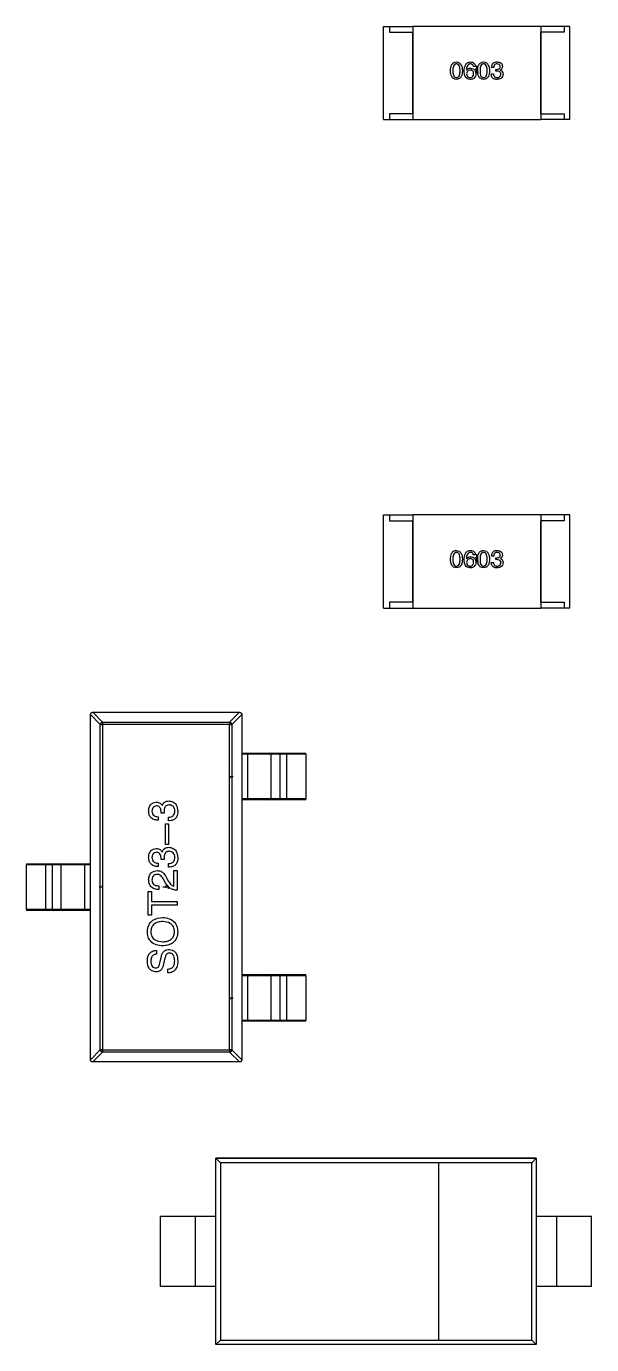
# Model space of a CAD drawing. Header units: millimetres. Extents: x 0 to 841, y 0 to 2287.
# Drawn here: x 321.23 to 330.93, y 289.42 to 312.04 of the extents above; entities that cross this region are included whole.
import ezdxf

# ---------------------------------------------------------------- set-up
doc = ezdxf.new("R2010")
doc.units = ezdxf.units.MM
doc.header["$PDSIZE"] = -1

msp = doc.modelspace()

# ---------------------------------------------------------------- linework, layer by layer
at = {"color": 7, "linetype": 'Continuous', "lineweight": 25}
for p, q in [((327.362, 310.442), (327.362, 312.042)), ((327.362, 312.042), (327.462, 312.042)), ((327.462, 312.042), (327.862, 312.042)), ((327.462, 312.042), (327.462, 311.942)), ((327.462, 311.942), (327.862, 311.942)), ((327.862, 312.042), (327.862, 310.442)), ((330.062, 312.042), (327.862, 312.042)), ((327.862, 310.542), (327.862, 311.942)), ((330.062, 312.042), (330.062, 310.442)), ((330.462, 312.042), (330.062, 312.042)), ((330.062, 310.542), (330.062, 311.942)), ((330.462, 311.942), (330.062, 311.942)), ((330.562, 312.042), (330.462, 312.042)), ((330.462, 312.042), (330.462, 311.942)), ((330.562, 310.442), (330.562, 312.042)), ((328.783, 311.289), (328.785, 311.288)), ((328.94, 311.353), (328.904, 311.353)), ((329.252, 311.335), (329.216, 311.335)), ((329.289, 311.273), (329.289, 311.304)), ((329.289, 311.304), (329.308, 311.304)), ((329.307, 311.273), (329.289, 311.273)), ((329.366, 311.293), (329.366, 311.291)), ((329.21, 311.227), (329.248, 311.227)), ((329.374, 311.246), (329.357, 311.175)), ((327.362, 310.442), (327.462, 310.442)), ((327.462, 310.542), (327.462, 310.442)), ((327.862, 310.542), (327.462, 310.542)), ((327.462, 310.442), (327.862, 310.442)), ((327.862, 310.442), (330.062, 310.442)), ((330.062, 310.542), (330.462, 310.542)), ((330.462, 310.442), (330.062, 310.442)), ((330.462, 310.542), (330.462, 310.442)), ((330.562, 310.442), (330.462, 310.442)), ((327.362, 302.06), (327.362, 303.66)), ((327.362, 303.66), (327.462, 303.66)), ((327.462, 303.66), (327.862, 303.66)), ((327.462, 303.66), (327.462, 303.56)), ((327.462, 303.56), (327.862, 303.56)), ((327.862, 303.66), (327.862, 302.06)), ((330.062, 303.66), (327.862, 303.66)), ((327.862, 302.16), (327.862, 303.56)), ((330.062, 303.66), (330.062, 302.06)), ((330.462, 303.66), (330.062, 303.66)), ((330.462, 303.56), (330.062, 303.56)), ((330.062, 302.16), (330.062, 303.56)), ((330.462, 303.66), (330.462, 303.56)), ((330.562, 303.66), (330.462, 303.66)), ((330.562, 302.06), (330.562, 303.66)), ((328.783, 302.907), (328.785, 302.906)), ((328.94, 302.971), (328.904, 302.971)), ((329.252, 302.953), (329.216, 302.953)), ((329.289, 302.891), (329.289, 302.922)), ((329.289, 302.922), (329.308, 302.922)), ((329.307, 302.891), (329.289, 302.891)), ((329.366, 302.911), (329.366, 302.909)), ((329.21, 302.845), (329.248, 302.845)), ((329.374, 302.864), (329.357, 302.793)), ((327.362, 302.06), (327.462, 302.06)), ((327.862, 302.16), (327.462, 302.16)), ((327.462, 302.16), (327.462, 302.06)), ((327.462, 302.06), (327.862, 302.06)), ((327.862, 302.06), (330.062, 302.06)), ((330.062, 302.16), (330.462, 302.16)), ((330.462, 302.06), (330.062, 302.06)), ((330.462, 302.16), (330.462, 302.06)), ((330.562, 302.06), (330.462, 302.06)), ((322.498, 300.062), (322.328, 300.232)), ((322.328, 294.312), (322.328, 300.232)), ((322.367, 300.272), (322.538, 300.101)), ((322.368, 300.272), (324.888, 300.272)), ((324.718, 300.101), (324.889, 300.272)), ((324.928, 300.232), (324.757, 300.062)), ((324.928, 300.232), (324.928, 294.312)), ((322.498, 300.062), (322.538, 300.062)), ((322.498, 294.481), (322.498, 300.062)), ((322.538, 300.101), (322.538, 300.062)), ((322.538, 300.101), (324.718, 300.101)), ((324.718, 300.062), (322.538, 300.062)), ((322.538, 300.062), (322.538, 294.481)), ((324.718, 300.101), (324.718, 300.062)), ((324.718, 294.481), (324.718, 300.062)), ((324.718, 300.062), (324.757, 300.062)), ((324.757, 300.062), (324.757, 294.481)), ((324.928, 299.572), (325.024, 299.572)), ((325.024, 299.552), (324.928, 299.552)), ((325.024, 299.552), (325.024, 299.572)), ((325.024, 299.572), (325.409, 299.572)), ((325.428, 299.552), (325.024, 299.552)), ((325.024, 299.552), (325.024, 298.792)), ((325.409, 299.572), (325.56, 299.572)), ((325.428, 299.552), (325.428, 298.792)), ((325.579, 299.552), (325.428, 299.552)), ((325.56, 299.572), (325.693, 299.572)), ((325.579, 299.552), (325.579, 298.792)), ((325.694, 299.552), (325.579, 299.552)), ((325.693, 299.572), (326.027, 299.572)), ((325.694, 299.552), (325.694, 298.792)), ((326.028, 299.552), (325.694, 299.552)), ((326.028, 299.552), (326.028, 298.792)), ((323.56, 298.67), (323.562, 298.67)), ((324.928, 298.792), (325.024, 298.792)), ((325.024, 298.772), (324.928, 298.772)), ((325.024, 298.772), (325.024, 298.792)), ((325.024, 298.792), (325.428, 298.792)), ((325.409, 298.772), (325.024, 298.772)), ((325.56, 298.772), (325.409, 298.772)), ((325.428, 298.792), (325.579, 298.792)), ((325.693, 298.772), (325.56, 298.772)), ((325.579, 298.792), (325.694, 298.792)), ((326.027, 298.772), (325.693, 298.772)), ((325.694, 298.792), (326.028, 298.792)), ((323.489, 298.481), (323.489, 298.421)), ((323.541, 298.541), (323.541, 298.574)), ((323.593, 298.541), (323.541, 298.541)), ((323.593, 298.571), (323.593, 298.541)), ((323.617, 298.357), (323.669, 298.357)), ((323.617, 298.005), (323.617, 298.357)), ((323.669, 298.41), (323.669, 298.473)), ((323.669, 298.357), (323.669, 298.005)), ((323.669, 298.005), (323.617, 298.005)), ((323.489, 297.685), (323.489, 297.624)), ((323.541, 297.745), (323.541, 297.777)), ((323.593, 297.745), (323.541, 297.745)), ((323.56, 297.873), (323.562, 297.873)), ((323.593, 297.775), (323.593, 297.745)), ((321.562, 297.652), (321.228, 297.652)), ((321.228, 296.892), (321.228, 297.652)), ((321.229, 297.672), (321.563, 297.672)), ((321.677, 297.652), (321.562, 297.652)), ((321.562, 296.892), (321.562, 297.652)), ((321.563, 297.672), (321.696, 297.672)), ((321.828, 297.652), (321.677, 297.652)), ((321.677, 296.892), (321.677, 297.652)), ((321.696, 297.672), (321.847, 297.672)), ((322.232, 297.652), (321.828, 297.652)), ((321.828, 296.892), (321.828, 297.652)), ((321.847, 297.672), (322.232, 297.672)), ((322.232, 297.672), (322.232, 297.652)), ((322.232, 297.672), (322.328, 297.672)), ((322.232, 296.892), (322.232, 297.652)), ((322.328, 297.652), (322.232, 297.652)), ((323.669, 297.614), (323.669, 297.676)), ((323.762, 297.556), (323.819, 297.556)), ((323.762, 297.288), (323.762, 297.556)), ((323.819, 297.556), (323.819, 297.219)), ((323.505, 297.293), (323.505, 297.23)), ((323.625, 297.334), (323.587, 297.4)), ((323.639, 297.422), (323.669, 297.37)), ((323.319, 297.195), (323.377, 297.195)), ((323.319, 296.79), (323.319, 297.195)), ((323.377, 297.195), (323.377, 297.025)), ((323.377, 297.025), (323.819, 297.025)), ((323.819, 297.025), (323.819, 296.96)), ((321.228, 296.892), (321.562, 296.892)), ((321.563, 296.872), (321.229, 296.872)), ((321.562, 296.892), (321.677, 296.892)), ((321.696, 296.872), (321.563, 296.872)), ((321.677, 296.892), (321.828, 296.892)), ((321.847, 296.872), (321.696, 296.872)), ((321.828, 296.892), (322.232, 296.892)), ((322.232, 296.872), (321.847, 296.872)), ((322.232, 296.892), (322.232, 296.872)), ((322.232, 296.892), (322.328, 296.892)), ((322.328, 296.872), (322.232, 296.872)), ((323.377, 296.79), (323.319, 296.79)), ((323.819, 296.96), (323.377, 296.96)), ((323.377, 296.96), (323.377, 296.79)), ((323.464, 296.187), (323.464, 296.124)), ((323.513, 295.947), (323.546, 296.089)), ((323.601, 296.029), (323.579, 295.925)), ((323.658, 295.802), (323.658, 295.867)), ((324.928, 295.772), (325.024, 295.772)), ((325.024, 295.752), (324.928, 295.752)), ((325.024, 295.752), (325.024, 295.772)), ((325.024, 295.772), (325.409, 295.772)), ((325.428, 295.752), (325.024, 295.752)), ((325.024, 295.752), (325.024, 294.992)), ((325.409, 295.772), (325.56, 295.772)), ((325.428, 295.752), (325.428, 294.992)), ((325.579, 295.752), (325.428, 295.752)), ((325.56, 295.772), (325.693, 295.772)), ((325.579, 295.752), (325.579, 294.992)), ((325.694, 295.752), (325.579, 295.752)), ((325.693, 295.772), (326.027, 295.772)), ((325.694, 295.752), (325.694, 294.992)), ((326.028, 295.752), (325.694, 295.752)), ((326.028, 295.752), (326.028, 294.992)), ((324.928, 294.992), (325.024, 294.992)), ((325.024, 294.972), (324.928, 294.972)), ((325.024, 294.972), (325.024, 294.992)), ((325.024, 294.992), (325.428, 294.992)), ((325.409, 294.972), (325.024, 294.972)), ((325.56, 294.972), (325.409, 294.972)), ((325.428, 294.992), (325.579, 294.992)), ((325.693, 294.972), (325.56, 294.972)), ((325.579, 294.992), (325.694, 294.992)), ((326.027, 294.972), (325.693, 294.972)), ((325.694, 294.992), (326.028, 294.992)), ((322.328, 294.311), (322.498, 294.481)), ((322.538, 294.442), (322.367, 294.272)), ((322.538, 294.481), (322.498, 294.481)), ((322.538, 294.481), (322.538, 294.442)), ((322.538, 294.481), (324.718, 294.481)), ((324.718, 294.442), (322.538, 294.442)), ((324.718, 294.481), (324.718, 294.442)), ((324.757, 294.481), (324.718, 294.481)), ((324.889, 294.272), (324.718, 294.442)), ((324.757, 294.481), (324.928, 294.311)), ((324.888, 294.272), (322.368, 294.272)), ((324.563, 292.543), (324.484, 292.622)), ((324.484, 292.622), (329.984, 292.622)), ((324.484, 289.422), (324.484, 292.622)), ((329.984, 292.622), (324.484, 292.622)), ((328.305, 292.543), (324.563, 292.543)), ((324.563, 292.543), (324.563, 289.501)), ((329.905, 292.543), (328.305, 292.543)), ((328.305, 292.543), (328.305, 289.501)), ((329.905, 292.543), (329.984, 292.622)), ((329.905, 289.501), (329.905, 292.543)), ((329.984, 292.622), (329.984, 289.422)), ((324.134, 291.622), (323.534, 291.622)), ((323.534, 291.622), (323.534, 291.622)), ((324.134, 291.622), (323.534, 291.622)), ((323.534, 290.422), (323.534, 291.622)), ((324.484, 291.622), (324.134, 291.622)), ((324.434, 291.622), (324.134, 291.622)), ((324.134, 290.422), (324.134, 291.622)), ((324.487, 291.622), (324.434, 291.622)), ((330.034, 291.622), (329.981, 291.622)), ((330.334, 291.622), (329.984, 291.622)), ((330.334, 291.622), (330.034, 291.622)), ((330.334, 290.422), (330.334, 291.622)), ((330.934, 291.622), (330.334, 291.622)), ((330.934, 291.622), (330.334, 291.622)), ((330.934, 291.622), (330.934, 291.622)), ((330.934, 290.422), (330.934, 291.622)), ((324.134, 290.422), (323.534, 290.422)), ((324.484, 290.422), (324.134, 290.422)), ((330.334, 290.422), (329.984, 290.422)), ((330.934, 290.422), (330.334, 290.422)), ((324.484, 289.422), (324.563, 289.501)), ((329.984, 289.422), (324.484, 289.422)), ((324.563, 289.501), (328.305, 289.501)), ((328.305, 289.501), (329.905, 289.501)), ((329.984, 289.422), (329.905, 289.501))]:
    msp.add_line(p, q, dxfattribs=at)
at = {"color": 7, "linetype": 'Continuous'}
for p, q in [((328.962, 311.306), (328.933, 311.306)), ((328.962, 311.306), (328.962, 311.365)), ((328.962, 311.242), (328.962, 311.301)), ((328.962, 311.242), (328.962, 311.301)), ((328.962, 311.242), (328.992, 311.242)), ((328.962, 311.242), (328.992, 311.242)), ((328.962, 302.924), (328.933, 302.924)), ((328.962, 302.924), (328.962, 302.983)), ((328.962, 302.86), (328.962, 302.919)), ((328.962, 302.86), (328.962, 302.919)), ((328.962, 302.86), (328.992, 302.86)), ((328.962, 302.86), (328.992, 302.86)), ((324.72, 299.172), (324.72, 299.142)), ((324.72, 299.172), (324.779, 299.172)), ((322.536, 297.272), (322.477, 297.272)), ((322.536, 297.272), (322.536, 297.301)), ((323.628, 297.272), (323.569, 297.272)), ((323.628, 297.272), (323.569, 297.272)), ((323.66, 297.272), (323.601, 297.272)), ((323.628, 297.272), (323.628, 297.301)), ((323.628, 297.272), (323.628, 297.301)), ((323.66, 297.272), (323.66, 297.242)), ((324.72, 295.372), (324.72, 295.342)), ((324.72, 295.372), (324.779, 295.372))]:
    msp.add_line(p, q, dxfattribs=at)
at = {"color": 7, "linetype": 'Continuous', "lineweight": 25}
for centre, radius, start, end in [((322.539, 300.06), 0.0408, 91.9981, 178.0019), ((324.717, 300.06), 0.0408, 1.9981, 88.0019), ((325.409, 299.552), 0.0194, 358.2746, 88.1638), ((325.56, 299.552), 0.0194, 358.2746, 88.1638), ((325.598, 299.557), 0.0965, 357.0366, 8.9552), ((325.932, 299.557), 0.0965, 357.0366, 8.9552), ((325.409, 298.791), 0.0194, 271.8362, 1.7254), ((325.56, 298.791), 0.0194, 271.8362, 1.7254), ((325.598, 298.787), 0.0965, 351.0448, 2.9634), ((325.932, 298.787), 0.0965, 351.0448, 2.9634), ((321.324, 297.657), 0.0965, 171.0448, 182.9634), ((321.658, 297.657), 0.0965, 171.0448, 182.9634), ((321.696, 297.652), 0.0194, 91.8362, 181.7254), ((321.847, 297.652), 0.0194, 91.8362, 181.7254), ((321.324, 296.887), 0.0965, 177.0366, 188.9552), ((321.658, 296.887), 0.0965, 177.0366, 188.9552), ((321.696, 296.891), 0.0194, 178.2746, 268.1638), ((321.847, 296.891), 0.0194, 178.2746, 268.1638), ((325.409, 295.752), 0.0194, 358.2746, 88.1638), ((325.56, 295.752), 0.0194, 358.2746, 88.1638), ((325.598, 295.757), 0.0965, 357.0366, 8.9552), ((325.932, 295.757), 0.0965, 357.0366, 8.9552), ((325.409, 294.991), 0.0194, 271.8362, 1.7254), ((325.56, 294.991), 0.0194, 271.8362, 1.7254), ((325.598, 294.987), 0.0965, 351.0448, 2.9634), ((325.932, 294.987), 0.0965, 351.0448, 2.9634), ((322.539, 294.483), 0.0408, 181.9981, 268.0019), ((324.717, 294.483), 0.0408, 271.9981, 358.0019)]:
    msp.add_arc(centre, radius, start, end, dxfattribs=at)
for points, knots in [([(328.51, 311.28), (328.513, 311.315), (328.516, 311.358), (328.543, 311.402), (328.569, 311.426), (328.595, 311.43), (328.612, 311.432)], [0, 0, 0, 0, 0.500012, 0.625693, 0.751201, 1, 1, 1, 1]), ([(328.612, 311.132), (328.595, 311.134), (328.57, 311.138), (328.544, 311.16), (328.516, 311.202), (328.513, 311.245), (328.51, 311.28)], [0, 0, 0, 0, 0.249123, 0.374635, 0.500323, 1, 1, 1, 1]), ([(328.612, 311.398), (328.606, 311.397), (328.593, 311.396), (328.572, 311.382), (328.553, 311.341), (328.552, 311.304), (328.551, 311.28)], [0, 0, 0, 0, 0.125131, 0.250047, 0.49906, 1, 1, 1, 1]), ([(328.551, 311.28), (328.552, 311.255), (328.553, 311.218), (328.572, 311.177), (328.593, 311.163), (328.606, 311.162), (328.612, 311.162)], [0, 0, 0, 0, 0.500896, 0.749906, 0.874864, 1, 1, 1, 1]), ([(328.612, 311.432), (328.629, 311.429), (328.655, 311.425), (328.68, 311.401), (328.708, 311.358), (328.711, 311.314), (328.714, 311.28)], [0, 0, 0, 0, 0.248785, 0.374282, 0.499955, 1, 1, 1, 1]), ([(328.674, 311.28), (328.674, 311.305), (328.673, 311.342), (328.652, 311.382), (328.631, 311.396), (328.618, 311.397), (328.612, 311.398)], [0, 0, 0, 0, 0.500906, 0.749819, 0.874781, 1, 1, 1, 1]), ([(328.714, 311.28), (328.711, 311.245), (328.708, 311.202), (328.681, 311.16), (328.655, 311.138), (328.629, 311.134), (328.612, 311.132)], [0, 0, 0, 0, 0.499687, 0.625352, 0.750869, 1, 1, 1, 1]), ([(328.612, 311.162), (328.618, 311.162), (328.631, 311.164), (328.652, 311.177), (328.673, 311.217), (328.674, 311.255), (328.674, 311.28)], [0, 0, 0, 0, 0.125208, 0.250259, 0.499246, 1, 1, 1, 1]), ([(328.745, 311.273), (328.748, 311.31), (328.751, 311.356), (328.78, 311.401), (328.808, 311.425), (328.835, 311.429), (328.853, 311.432)], [0, 0, 0, 0, 0.499644, 0.625328, 0.750848, 1, 1, 1, 1]), ([(328.767, 311.171), (328.759, 311.19), (328.746, 311.222), (328.745, 311.258), (328.745, 311.273)], [0, 0, 0, 0, 0.5587826, 1, 1, 1, 1]), ([(328.853, 311.398), (328.847, 311.397), (328.836, 311.395), (328.814, 311.384), (328.789, 311.349), (328.785, 311.313), (328.783, 311.289)], [0, 0, 0, 0, 0.125456, 0.250769, 0.499842, 1, 1, 1, 1]), ([(328.785, 311.288), (328.789, 311.294), (328.797, 311.307), (328.822, 311.321), (328.841, 311.323), (328.853, 311.324)], [0, 0, 0, 0, 0.280289, 0.560345, 1, 1, 1, 1]), ([(328.848, 311.291), (328.839, 311.29), (328.821, 311.288), (328.799, 311.271), (328.79, 311.249), (328.789, 311.234), (328.788, 311.227)], [0, 0, 0, 0, 0.280297, 0.558545, 0.778963, 1, 1, 1, 1]), ([(328.907, 311.229), (328.907, 311.238), (328.905, 311.256), (328.891, 311.278), (328.87, 311.289), (328.856, 311.29), (328.848, 311.291)], [0, 0, 0, 0, 0.2807842, 0.5594541, 0.7792938, 1, 1, 1, 1]), ([(328.853, 311.432), (328.865, 311.431), (328.89, 311.428), (328.919, 311.409), (328.936, 311.382), (328.939, 311.363), (328.94, 311.353)], [0, 0, 0, 0, 0.280542, 0.559408, 0.779403, 1, 1, 1, 1]), ([(328.904, 311.353), (328.903, 311.36), (328.899, 311.374), (328.886, 311.389), (328.87, 311.397), (328.859, 311.397), (328.853, 311.398)], [0, 0, 0, 0, 0.280442, 0.559411, 0.779526, 1, 1, 1, 1]), ([(328.853, 311.324), (328.867, 311.322), (328.895, 311.318), (328.928, 311.296), (328.944, 311.263), (328.946, 311.241), (328.947, 311.23)], [0, 0, 0, 0, 0.280617, 0.559274, 0.779238, 1, 1, 1, 1]), ([(328.977, 311.28), (328.979, 311.315), (328.982, 311.358), (329.009, 311.402), (329.035, 311.426), (329.061, 311.43), (329.078, 311.432)], [0, 0, 0, 0, 0.500012, 0.6256932, 0.7512012, 1, 1, 1, 1]), ([(329.078, 311.132), (329.061, 311.134), (329.036, 311.138), (329.01, 311.16), (328.982, 311.202), (328.979, 311.245), (328.977, 311.28)], [0, 0, 0, 0, 0.2491225, 0.3746349, 0.500323, 1, 1, 1, 1]), ([(329.078, 311.398), (329.072, 311.397), (329.06, 311.396), (329.039, 311.382), (329.019, 311.341), (329.018, 311.304), (329.018, 311.28)], [0, 0, 0, 0, 0.1251313, 0.2500469, 0.4990601, 1, 1, 1, 1]), ([(329.018, 311.28), (329.018, 311.255), (329.019, 311.218), (329.039, 311.177), (329.06, 311.163), (329.072, 311.162), (329.078, 311.162)], [0, 0, 0, 0, 0.500896, 0.749906, 0.874864, 1, 1, 1, 1]), ([(329.078, 311.432), (329.096, 311.429), (329.121, 311.425), (329.147, 311.401), (329.174, 311.358), (329.177, 311.314), (329.18, 311.28)], [0, 0, 0, 0, 0.248785, 0.374282, 0.499955, 1, 1, 1, 1]), ([(329.141, 311.28), (329.14, 311.305), (329.139, 311.342), (329.119, 311.382), (329.097, 311.396), (329.085, 311.397), (329.078, 311.398)], [0, 0, 0, 0, 0.500906, 0.749819, 0.874781, 1, 1, 1, 1]), ([(329.18, 311.28), (329.178, 311.245), (329.175, 311.202), (329.147, 311.16), (329.121, 311.138), (329.095, 311.134), (329.078, 311.132)], [0, 0, 0, 0, 0.499687, 0.625352, 0.750869, 1, 1, 1, 1]), ([(329.078, 311.162), (329.085, 311.162), (329.097, 311.164), (329.118, 311.177), (329.139, 311.217), (329.14, 311.255), (329.141, 311.28)], [0, 0, 0, 0, 0.125208, 0.250259, 0.499246, 1, 1, 1, 1]), ([(329.216, 311.335), (329.217, 311.35), (329.22, 311.379), (329.243, 311.414), (329.278, 311.43), (329.3, 311.431), (329.312, 311.432)], [0, 0, 0, 0, 0.280713, 0.558959, 0.779032, 1, 1, 1, 1]), ([(329.31, 311.398), (329.301, 311.397), (329.283, 311.396), (329.262, 311.379), (329.254, 311.357), (329.253, 311.342), (329.252, 311.335)], [0, 0, 0, 0, 0.280338, 0.55806, 0.778671, 1, 1, 1, 1]), ([(329.374, 311.219), (329.373, 311.225), (329.373, 311.237), (329.364, 311.254), (329.342, 311.271), (329.321, 311.272), (329.307, 311.273)], [0, 0, 0, 0, 0.18739, 0.374072, 0.56088, 1, 1, 1, 1]), ([(329.308, 311.304), (329.316, 311.305), (329.331, 311.306), (329.351, 311.316), (329.362, 311.334), (329.363, 311.346), (329.364, 311.352)], [0, 0, 0, 0, 0.280943, 0.559927, 0.779511, 1, 1, 1, 1]), ([(329.364, 311.352), (329.363, 311.359), (329.361, 311.374), (329.341, 311.394), (329.322, 311.396), (329.31, 311.398)], [0, 0, 0, 0, 0.281079, 0.560309, 1, 1, 1, 1]), ([(329.312, 311.432), (329.324, 311.431), (329.349, 311.429), (329.38, 311.412), (329.398, 311.384), (329.4, 311.365), (329.402, 311.355)], [0, 0, 0, 0, 0.280832, 0.559816, 0.77948, 1, 1, 1, 1]), ([(329.402, 311.355), (329.401, 311.348), (329.401, 311.334), (329.393, 311.315), (329.381, 311.301), (329.371, 311.295), (329.366, 311.293)], [0, 0, 0, 0, 0.280228, 0.559846, 0.779841, 1, 1, 1, 1]), ([(329.366, 311.291), (329.374, 311.288), (329.389, 311.282), (329.411, 311.259), (329.413, 311.237), (329.415, 311.224)], [0, 0, 0, 0, 0.281257, 0.561403, 1, 1, 1, 1]), ([(328.844, 311.132), (328.826, 311.134), (328.796, 311.138), (328.775, 311.161), (328.767, 311.171)], [0, 0, 0, 0, 0.559584, 1, 1, 1, 1]), ([(328.788, 311.227), (328.789, 311.218), (328.791, 311.199), (328.805, 311.175), (328.828, 311.163), (328.843, 311.162), (328.85, 311.162)], [0, 0, 0, 0, 0.280779, 0.559503, 0.779325, 1, 1, 1, 1]), ([(328.917, 311.157), (328.912, 311.151), (328.901, 311.141), (328.875, 311.133), (328.855, 311.132), (328.844, 311.132)], [0, 0, 0, 0, 0.279388, 0.559544, 1, 1, 1, 1]), ([(328.85, 311.162), (328.859, 311.163), (328.878, 311.165), (328.903, 311.19), (328.906, 311.214), (328.907, 311.229)], [0, 0, 0, 0, 0.280776, 0.559966, 1, 1, 1, 1]), ([(328.947, 311.23), (328.945, 311.215), (328.942, 311.187), (328.925, 311.166), (328.917, 311.157)], [0, 0, 0, 0, 0.55918, 1, 1, 1, 1]), ([(329.254, 311.142), (329.246, 311.147), (329.23, 311.157), (329.213, 311.188), (329.211, 311.212), (329.21, 311.227)], [0, 0, 0, 0, 0.279474, 0.559495, 1, 1, 1, 1]), ([(329.248, 311.227), (329.248, 311.217), (329.25, 311.198), (329.264, 311.174), (329.287, 311.163), (329.302, 311.162), (329.31, 311.162)], [0, 0, 0, 0, 0.280929, 0.559406, 0.779167, 1, 1, 1, 1]), ([(329.308, 311.132), (329.298, 311.132), (329.279, 311.133), (329.262, 311.139), (329.254, 311.142)], [0, 0, 0, 0, 0.5604919, 1, 1, 1, 1]), ([(329.415, 311.224), (329.413, 311.209), (329.409, 311.18), (329.37, 311.138), (329.332, 311.134), (329.308, 311.132)], [0, 0, 0, 0, 0.28105, 0.560203, 1, 1, 1, 1]), ([(329.31, 311.162), (329.319, 311.162), (329.337, 311.164), (329.359, 311.177), (329.371, 311.198), (329.373, 311.212), (329.374, 311.219)], [0, 0, 0, 0, 0.280836, 0.559683, 0.779441, 1, 1, 1, 1]), ([(328.51, 302.898), (328.513, 302.933), (328.516, 302.976), (328.543, 303.02), (328.569, 303.044), (328.595, 303.048), (328.612, 303.05)], [0, 0, 0, 0, 0.500012, 0.625693, 0.751201, 1, 1, 1, 1]), ([(328.612, 302.75), (328.595, 302.752), (328.57, 302.756), (328.544, 302.778), (328.516, 302.82), (328.513, 302.863), (328.51, 302.898)], [0, 0, 0, 0, 0.2491225, 0.3746349, 0.500323, 1, 1, 1, 1]), ([(328.612, 303.016), (328.606, 303.015), (328.593, 303.014), (328.572, 303), (328.553, 302.959), (328.552, 302.922), (328.551, 302.898)], [0, 0, 0, 0, 0.125131, 0.250047, 0.49906, 1, 1, 1, 1]), ([(328.551, 302.898), (328.552, 302.873), (328.553, 302.836), (328.572, 302.795), (328.593, 302.781), (328.606, 302.78), (328.612, 302.78)], [0, 0, 0, 0, 0.500896, 0.749906, 0.874864, 1, 1, 1, 1]), ([(328.612, 303.05), (328.629, 303.047), (328.655, 303.043), (328.68, 303.019), (328.708, 302.976), (328.711, 302.932), (328.714, 302.898)], [0, 0, 0, 0, 0.248785, 0.374282, 0.499955, 1, 1, 1, 1]), ([(328.674, 302.898), (328.674, 302.923), (328.673, 302.96), (328.652, 303), (328.631, 303.014), (328.618, 303.015), (328.612, 303.016)], [0, 0, 0, 0, 0.500906, 0.749819, 0.874781, 1, 1, 1, 1]), ([(328.714, 302.898), (328.711, 302.863), (328.708, 302.82), (328.681, 302.778), (328.655, 302.756), (328.629, 302.752), (328.612, 302.75)], [0, 0, 0, 0, 0.4996868, 0.6253523, 0.7508686, 1, 1, 1, 1]), ([(328.612, 302.78), (328.618, 302.78), (328.631, 302.782), (328.652, 302.795), (328.673, 302.835), (328.674, 302.873), (328.674, 302.898)], [0, 0, 0, 0, 0.125208, 0.250259, 0.499246, 1, 1, 1, 1]), ([(328.745, 302.891), (328.748, 302.928), (328.751, 302.974), (328.78, 303.019), (328.808, 303.043), (328.835, 303.047), (328.853, 303.05)], [0, 0, 0, 0, 0.499644, 0.625328, 0.750848, 1, 1, 1, 1]), ([(328.767, 302.789), (328.759, 302.808), (328.746, 302.84), (328.745, 302.876), (328.745, 302.891)], [0, 0, 0, 0, 0.558783, 1, 1, 1, 1]), ([(328.853, 303.016), (328.847, 303.015), (328.836, 303.013), (328.814, 303.002), (328.789, 302.967), (328.785, 302.931), (328.783, 302.907)], [0, 0, 0, 0, 0.125456, 0.250769, 0.499842, 1, 1, 1, 1]), ([(328.785, 302.906), (328.789, 302.912), (328.797, 302.925), (328.822, 302.939), (328.841, 302.941), (328.853, 302.942)], [0, 0, 0, 0, 0.280289, 0.560345, 1, 1, 1, 1]), ([(328.848, 302.909), (328.839, 302.908), (328.821, 302.906), (328.799, 302.889), (328.79, 302.867), (328.789, 302.852), (328.788, 302.845)], [0, 0, 0, 0, 0.2802975, 0.558545, 0.7789634, 1, 1, 1, 1]), ([(328.907, 302.847), (328.907, 302.856), (328.905, 302.874), (328.891, 302.896), (328.87, 302.907), (328.856, 302.908), (328.848, 302.909)], [0, 0, 0, 0, 0.280784, 0.559454, 0.779294, 1, 1, 1, 1]), ([(328.853, 303.05), (328.865, 303.049), (328.89, 303.046), (328.919, 303.027), (328.936, 303), (328.939, 302.981), (328.94, 302.971)], [0, 0, 0, 0, 0.280542, 0.559408, 0.779403, 1, 1, 1, 1]), ([(328.904, 302.971), (328.903, 302.978), (328.899, 302.992), (328.886, 303.007), (328.87, 303.015), (328.859, 303.015), (328.853, 303.016)], [0, 0, 0, 0, 0.280442, 0.559411, 0.779526, 1, 1, 1, 1]), ([(328.853, 302.942), (328.867, 302.94), (328.895, 302.936), (328.928, 302.914), (328.944, 302.881), (328.946, 302.859), (328.947, 302.848)], [0, 0, 0, 0, 0.280617, 0.559274, 0.779238, 1, 1, 1, 1]), ([(328.977, 302.898), (328.979, 302.933), (328.982, 302.976), (329.009, 303.02), (329.035, 303.044), (329.061, 303.048), (329.078, 303.05)], [0, 0, 0, 0, 0.500012, 0.625693, 0.751201, 1, 1, 1, 1]), ([(329.078, 302.75), (329.061, 302.752), (329.036, 302.756), (329.01, 302.778), (328.982, 302.82), (328.979, 302.863), (328.977, 302.898)], [0, 0, 0, 0, 0.249123, 0.374635, 0.500323, 1, 1, 1, 1]), ([(329.078, 303.016), (329.072, 303.015), (329.06, 303.014), (329.039, 303), (329.019, 302.959), (329.018, 302.922), (329.018, 302.898)], [0, 0, 0, 0, 0.125131, 0.250047, 0.49906, 1, 1, 1, 1]), ([(329.018, 302.898), (329.018, 302.873), (329.019, 302.836), (329.039, 302.795), (329.06, 302.781), (329.072, 302.78), (329.078, 302.78)], [0, 0, 0, 0, 0.500896, 0.749906, 0.874864, 1, 1, 1, 1]), ([(329.078, 303.05), (329.096, 303.047), (329.121, 303.043), (329.147, 303.019), (329.174, 302.976), (329.177, 302.932), (329.18, 302.898)], [0, 0, 0, 0, 0.248785, 0.374282, 0.499955, 1, 1, 1, 1]), ([(329.141, 302.898), (329.14, 302.923), (329.139, 302.96), (329.119, 303), (329.097, 303.014), (329.085, 303.015), (329.078, 303.016)], [0, 0, 0, 0, 0.500906, 0.749819, 0.874781, 1, 1, 1, 1]), ([(329.18, 302.898), (329.178, 302.863), (329.175, 302.82), (329.147, 302.778), (329.121, 302.756), (329.095, 302.752), (329.078, 302.75)], [0, 0, 0, 0, 0.4996868, 0.6253523, 0.7508686, 1, 1, 1, 1]), ([(329.078, 302.78), (329.085, 302.78), (329.097, 302.782), (329.118, 302.795), (329.139, 302.835), (329.14, 302.873), (329.141, 302.898)], [0, 0, 0, 0, 0.125208, 0.250259, 0.499246, 1, 1, 1, 1]), ([(329.216, 302.953), (329.217, 302.968), (329.22, 302.997), (329.243, 303.032), (329.278, 303.048), (329.3, 303.049), (329.312, 303.05)], [0, 0, 0, 0, 0.280713, 0.558959, 0.779032, 1, 1, 1, 1]), ([(329.31, 303.016), (329.301, 303.015), (329.283, 303.014), (329.262, 302.997), (329.254, 302.975), (329.253, 302.96), (329.252, 302.953)], [0, 0, 0, 0, 0.280338, 0.55806, 0.778671, 1, 1, 1, 1]), ([(329.374, 302.837), (329.373, 302.843), (329.373, 302.855), (329.364, 302.872), (329.342, 302.889), (329.321, 302.89), (329.307, 302.891)], [0, 0, 0, 0, 0.18739, 0.374072, 0.56088, 1, 1, 1, 1]), ([(329.308, 302.922), (329.316, 302.923), (329.331, 302.924), (329.351, 302.934), (329.362, 302.952), (329.363, 302.964), (329.364, 302.97)], [0, 0, 0, 0, 0.280943, 0.559927, 0.779511, 1, 1, 1, 1]), ([(329.364, 302.97), (329.363, 302.977), (329.361, 302.992), (329.341, 303.012), (329.322, 303.014), (329.31, 303.016)], [0, 0, 0, 0, 0.281079, 0.560309, 1, 1, 1, 1]), ([(329.312, 303.05), (329.324, 303.049), (329.349, 303.047), (329.38, 303.03), (329.398, 303.002), (329.4, 302.983), (329.402, 302.973)], [0, 0, 0, 0, 0.280832, 0.559816, 0.77948, 1, 1, 1, 1]), ([(329.402, 302.973), (329.401, 302.966), (329.401, 302.952), (329.393, 302.933), (329.381, 302.919), (329.371, 302.913), (329.366, 302.911)], [0, 0, 0, 0, 0.280228, 0.559846, 0.779841, 1, 1, 1, 1]), ([(329.366, 302.909), (329.374, 302.906), (329.389, 302.9), (329.411, 302.877), (329.413, 302.855), (329.415, 302.842)], [0, 0, 0, 0, 0.281257, 0.561403, 1, 1, 1, 1]), ([(328.844, 302.75), (328.826, 302.752), (328.796, 302.756), (328.775, 302.779), (328.767, 302.789)], [0, 0, 0, 0, 0.559584, 1, 1, 1, 1]), ([(328.788, 302.845), (328.789, 302.836), (328.791, 302.817), (328.805, 302.793), (328.828, 302.781), (328.843, 302.78), (328.85, 302.78)], [0, 0, 0, 0, 0.280779, 0.559503, 0.779325, 1, 1, 1, 1]), ([(328.917, 302.775), (328.912, 302.769), (328.901, 302.759), (328.875, 302.751), (328.855, 302.75), (328.844, 302.75)], [0, 0, 0, 0, 0.279388, 0.559544, 1, 1, 1, 1]), ([(328.85, 302.78), (328.859, 302.781), (328.878, 302.783), (328.903, 302.808), (328.906, 302.832), (328.907, 302.847)], [0, 0, 0, 0, 0.280776, 0.559966, 1, 1, 1, 1]), ([(328.947, 302.848), (328.945, 302.833), (328.942, 302.805), (328.925, 302.784), (328.917, 302.775)], [0, 0, 0, 0, 0.55918, 1, 1, 1, 1]), ([(329.254, 302.76), (329.246, 302.765), (329.23, 302.775), (329.213, 302.806), (329.211, 302.83), (329.21, 302.845)], [0, 0, 0, 0, 0.279474, 0.559495, 1, 1, 1, 1]), ([(329.248, 302.845), (329.248, 302.835), (329.25, 302.816), (329.264, 302.792), (329.287, 302.781), (329.302, 302.78), (329.31, 302.78)], [0, 0, 0, 0, 0.280929, 0.559406, 0.779167, 1, 1, 1, 1]), ([(329.308, 302.75), (329.298, 302.75), (329.279, 302.751), (329.262, 302.757), (329.254, 302.76)], [0, 0, 0, 0, 0.560492, 1, 1, 1, 1]), ([(329.415, 302.842), (329.413, 302.827), (329.409, 302.798), (329.37, 302.756), (329.332, 302.752), (329.308, 302.75)], [0, 0, 0, 0, 0.28105, 0.560203, 1, 1, 1, 1]), ([(329.31, 302.78), (329.319, 302.78), (329.337, 302.782), (329.359, 302.795), (329.371, 302.816), (329.373, 302.83), (329.374, 302.837)], [0, 0, 0, 0, 0.280836, 0.559683, 0.779441, 1, 1, 1, 1]), ([(322.328, 300.232), (322.329, 300.238), (322.33, 300.249), (322.341, 300.262), (322.354, 300.27), (322.363, 300.271), (322.367, 300.272)], [0, 0, 0, 0, 0.270879, 0.562239, 0.789104, 1, 1, 1, 1]), ([(322.328, 300.232), (322.328, 300.232), (322.328, 300.232), (322.328, 300.232), (322.328, 300.232)], [0, 0, 0, 0, 0.560423, 1, 1, 1, 1]), ([(322.368, 300.272), (322.368, 300.272), (322.368, 300.272), (322.367, 300.272), (322.367, 300.272)], [0, 0, 0, 0, 0.5595236, 1, 1, 1, 1]), ([(324.889, 300.272), (324.888, 300.272), (324.888, 300.272), (324.888, 300.272), (324.888, 300.272)], [0, 0, 0, 0, 0.560423, 1, 1, 1, 1]), ([(324.889, 300.272), (324.894, 300.271), (324.906, 300.269), (324.919, 300.259), (324.927, 300.245), (324.927, 300.237), (324.928, 300.232)], [0, 0, 0, 0, 0.270879, 0.562239, 0.789104, 1, 1, 1, 1]), ([(324.928, 300.232), (324.928, 300.232), (324.928, 300.232), (324.928, 300.232), (324.928, 300.232)], [0, 0, 0, 0, 0.5595236, 1, 1, 1, 1]), ([(323.327, 298.58), (323.329, 298.6), (323.333, 298.641), (323.361, 298.694), (323.407, 298.724), (323.44, 298.728), (323.456, 298.73)], [0, 0, 0, 0, 0.280832, 0.559816, 0.77948, 1, 1, 1, 1]), ([(323.461, 298.667), (323.449, 298.665), (323.424, 298.661), (323.39, 298.629), (323.387, 298.597), (323.385, 298.577)], [0, 0, 0, 0, 0.281079, 0.560309, 1, 1, 1, 1]), ([(323.456, 298.73), (323.468, 298.729), (323.492, 298.728), (323.523, 298.715), (323.546, 298.695), (323.555, 298.678), (323.56, 298.67)], [0, 0, 0, 0, 0.280228, 0.559846, 0.779841, 1, 1, 1, 1]), ([(323.541, 298.574), (323.54, 298.587), (323.538, 298.613), (323.521, 298.646), (323.492, 298.664), (323.471, 298.666), (323.461, 298.667)], [0, 0, 0, 0, 0.280943, 0.559927, 0.779511, 1, 1, 1, 1]), ([(323.562, 298.67), (323.567, 298.683), (323.577, 298.709), (323.615, 298.746), (323.652, 298.749), (323.674, 298.752)], [0, 0, 0, 0, 0.281257, 0.561403, 1, 1, 1, 1]), ([(323.683, 298.683), (323.672, 298.683), (323.652, 298.682), (323.624, 298.667), (323.596, 298.631), (323.594, 298.596), (323.593, 298.571)], [0, 0, 0, 0, 0.18739, 0.3740717, 0.5608801, 1, 1, 1, 1]), ([(323.674, 298.752), (323.699, 298.748), (323.748, 298.742), (323.817, 298.678), (323.823, 298.613), (323.827, 298.574)], [0, 0, 0, 0, 0.28105, 0.560203, 1, 1, 1, 1]), ([(323.778, 298.577), (323.777, 298.592), (323.774, 298.621), (323.752, 298.659), (323.718, 298.679), (323.694, 298.682), (323.683, 298.683)], [0, 0, 0, 0, 0.280836, 0.559683, 0.779441, 1, 1, 1, 1]), ([(323.489, 298.421), (323.465, 298.423), (323.417, 298.426), (323.358, 298.465), (323.331, 298.523), (323.329, 298.561), (323.327, 298.58)], [0, 0, 0, 0, 0.280713, 0.558959, 0.779032, 1, 1, 1, 1]), ([(323.385, 298.577), (323.386, 298.562), (323.388, 298.531), (323.417, 298.497), (323.453, 298.484), (323.477, 298.482), (323.489, 298.481)], [0, 0, 0, 0, 0.280338, 0.55806, 0.778671, 1, 1, 1, 1]), ([(323.669, 298.473), (323.685, 298.474), (323.717, 298.477), (323.757, 298.501), (323.776, 298.539), (323.778, 298.564), (323.778, 298.577)], [0, 0, 0, 0, 0.280929, 0.559406, 0.779167, 1, 1, 1, 1]), ([(323.811, 298.484), (323.803, 298.47), (323.786, 298.443), (323.734, 298.416), (323.694, 298.412), (323.669, 298.41)], [0, 0, 0, 0, 0.279474, 0.559495, 1, 1, 1, 1]), ([(323.827, 298.574), (323.827, 298.557), (323.827, 298.526), (323.816, 298.497), (323.811, 298.484)], [0, 0, 0, 0, 0.5604919, 1, 1, 1, 1]), ([(323.327, 297.783), (323.329, 297.804), (323.333, 297.845), (323.361, 297.898), (323.407, 297.927), (323.44, 297.931), (323.456, 297.933)], [0, 0, 0, 0, 0.280832, 0.559816, 0.77948, 1, 1, 1, 1]), ([(323.456, 297.933), (323.468, 297.933), (323.492, 297.931), (323.523, 297.919), (323.546, 297.898), (323.555, 297.881), (323.56, 297.873)], [0, 0, 0, 0, 0.280228, 0.559846, 0.779841, 1, 1, 1, 1]), ([(323.562, 297.873), (323.567, 297.886), (323.577, 297.913), (323.615, 297.949), (323.652, 297.953), (323.674, 297.955)], [0, 0, 0, 0, 0.281257, 0.561403, 1, 1, 1, 1]), ([(323.674, 297.955), (323.699, 297.952), (323.748, 297.945), (323.817, 297.881), (323.823, 297.817), (323.827, 297.777)], [0, 0, 0, 0, 0.28105, 0.560203, 1, 1, 1, 1]), ([(323.489, 297.624), (323.465, 297.626), (323.417, 297.63), (323.358, 297.669), (323.331, 297.726), (323.329, 297.764), (323.327, 297.783)], [0, 0, 0, 0, 0.280713, 0.558959, 0.779032, 1, 1, 1, 1]), ([(323.461, 297.87), (323.449, 297.869), (323.424, 297.865), (323.39, 297.832), (323.387, 297.8), (323.385, 297.78)], [0, 0, 0, 0, 0.281079, 0.560309, 1, 1, 1, 1]), ([(323.385, 297.78), (323.386, 297.765), (323.388, 297.735), (323.417, 297.701), (323.453, 297.687), (323.477, 297.685), (323.489, 297.685)], [0, 0, 0, 0, 0.280338, 0.55806, 0.778671, 1, 1, 1, 1]), ([(323.541, 297.777), (323.54, 297.79), (323.538, 297.816), (323.521, 297.849), (323.492, 297.867), (323.471, 297.869), (323.461, 297.87)], [0, 0, 0, 0, 0.280943, 0.559927, 0.779511, 1, 1, 1, 1]), ([(323.683, 297.887), (323.672, 297.886), (323.652, 297.885), (323.624, 297.871), (323.596, 297.834), (323.594, 297.799), (323.593, 297.775)], [0, 0, 0, 0, 0.18739, 0.374072, 0.56088, 1, 1, 1, 1]), ([(323.669, 297.676), (323.685, 297.678), (323.717, 297.68), (323.757, 297.704), (323.776, 297.742), (323.778, 297.768), (323.778, 297.78)], [0, 0, 0, 0, 0.280929, 0.559406, 0.779167, 1, 1, 1, 1]), ([(323.811, 297.687), (323.803, 297.674), (323.786, 297.646), (323.734, 297.619), (323.694, 297.616), (323.669, 297.614)], [0, 0, 0, 0, 0.279474, 0.559495, 1, 1, 1, 1]), ([(323.778, 297.78), (323.777, 297.795), (323.774, 297.825), (323.752, 297.862), (323.718, 297.883), (323.694, 297.885), (323.683, 297.887)], [0, 0, 0, 0, 0.280836, 0.559683, 0.779441, 1, 1, 1, 1]), ([(323.827, 297.777), (323.827, 297.76), (323.827, 297.729), (323.816, 297.7), (323.811, 297.687)], [0, 0, 0, 0, 0.560492, 1, 1, 1, 1]), ([(323.327, 297.4), (323.33, 297.422), (323.335, 297.467), (323.37, 297.522), (323.422, 297.55), (323.457, 297.554), (323.475, 297.556)], [0, 0, 0, 0, 0.280638, 0.559382, 0.779283, 1, 1, 1, 1]), ([(323.472, 297.49), (323.458, 297.488), (323.431, 297.484), (323.4, 297.458), (323.387, 297.424), (323.386, 297.402), (323.385, 297.392)], [0, 0, 0, 0, 0.280293, 0.558564, 0.778935, 1, 1, 1, 1]), ([(323.587, 297.4), (323.572, 297.425), (323.552, 297.46), (323.507, 297.489), (323.484, 297.49), (323.472, 297.49)], [0, 0, 0, 0, 0.559716, 0.780121, 1, 1, 1, 1]), ([(323.475, 297.556), (323.496, 297.554), (323.539, 297.55), (323.599, 297.499), (323.624, 297.451), (323.639, 297.422)], [0, 0, 0, 0, 0.278936, 0.55895, 1, 1, 1, 1]), ([(323.505, 297.23), (323.479, 297.232), (323.427, 297.236), (323.363, 297.277), (323.333, 297.339), (323.329, 297.379), (323.327, 297.4)], [0, 0, 0, 0, 0.28072, 0.559084, 0.779116, 1, 1, 1, 1]), ([(323.385, 297.392), (323.386, 297.381), (323.387, 297.359), (323.402, 297.328), (323.441, 297.298), (323.479, 297.295), (323.505, 297.293)], [0, 0, 0, 0, 0.1873548, 0.3740082, 0.5608336, 1, 1, 1, 1]), ([(323.819, 297.219), (323.797, 297.221), (323.753, 297.225), (323.678, 297.258), (323.645, 297.305), (323.625, 297.334)], [0, 0, 0, 0, 0.281037, 0.561511, 1, 1, 1, 1]), ([(323.669, 297.37), (323.682, 297.349), (323.7, 297.321), (323.735, 297.295), (323.753, 297.29), (323.762, 297.288)], [0, 0, 0, 0, 0.559626, 0.779993, 1, 1, 1, 1]), ([(323.306, 296.509), (323.31, 296.546), (323.318, 296.622), (323.413, 296.73), (323.511, 296.744), (323.571, 296.752)], [0, 0, 0, 0, 0.281135, 0.560381, 1, 1, 1, 1]), ([(323.571, 296.683), (323.542, 296.681), (323.486, 296.675), (323.414, 296.637), (323.372, 296.575), (323.366, 296.531), (323.363, 296.509)], [0, 0, 0, 0, 0.280882, 0.560067, 0.779616, 1, 1, 1, 1]), ([(323.571, 296.752), (323.608, 296.747), (323.681, 296.739), (323.772, 296.682), (323.819, 296.596), (323.825, 296.538), (323.827, 296.509)], [0, 0, 0, 0, 0.280766, 0.559553, 0.779356, 1, 1, 1, 1]), ([(323.773, 296.509), (323.769, 296.536), (323.761, 296.592), (323.687, 296.669), (323.615, 296.678), (323.571, 296.683)], [0, 0, 0, 0, 0.280824, 0.560143, 1, 1, 1, 1]), ([(323.571, 296.263), (323.533, 296.267), (323.457, 296.274), (323.362, 296.33), (323.313, 296.419), (323.308, 296.479), (323.306, 296.509)], [0, 0, 0, 0, 0.280853, 0.559628, 0.779347, 1, 1, 1, 1]), ([(323.363, 296.509), (323.367, 296.48), (323.374, 296.423), (323.451, 296.346), (323.525, 296.338), (323.571, 296.334)], [0, 0, 0, 0, 0.280748, 0.559819, 1, 1, 1, 1]), ([(323.827, 296.509), (323.824, 296.471), (323.816, 296.397), (323.747, 296.311), (323.658, 296.272), (323.6, 296.266), (323.571, 296.263)], [0, 0, 0, 0, 0.280263, 0.55858, 0.778975, 1, 1, 1, 1]), ([(323.571, 296.334), (323.599, 296.336), (323.654, 296.341), (323.726, 296.38), (323.765, 296.443), (323.77, 296.487), (323.773, 296.509)], [0, 0, 0, 0, 0.280886, 0.559907, 0.779495, 1, 1, 1, 1]), ([(323.306, 295.993), (323.307, 296.02), (323.309, 296.073), (323.342, 296.143), (323.402, 296.181), (323.443, 296.185), (323.464, 296.187)], [0, 0, 0, 0, 0.281051, 0.56001, 0.779449, 1, 1, 1, 1]), ([(323.464, 296.124), (323.447, 296.122), (323.413, 296.117), (323.37, 296.069), (323.366, 296.025), (323.363, 295.999)], [0, 0, 0, 0, 0.280336, 0.559431, 1, 1, 1, 1]), ([(323.546, 296.089), (323.551, 296.106), (323.562, 296.141), (323.597, 296.179), (323.64, 296.198), (323.668, 296.2), (323.683, 296.201)], [0, 0, 0, 0, 0.280441, 0.559451, 0.779474, 1, 1, 1, 1]), ([(323.691, 296.138), (323.684, 296.139), (323.671, 296.14), (323.652, 296.133), (323.636, 296.12), (323.614, 296.087), (323.606, 296.055), (323.601, 296.029)], [0, 0, 0, 0, 0.125132, 0.250051, 0.3751, 0.500419, 1, 1, 1, 1]), ([(323.683, 296.201), (323.7, 296.199), (323.734, 296.196), (323.779, 296.167), (323.82, 296.103), (323.824, 296.045), (323.827, 296.004)], [0, 0, 0, 0, 0.186972, 0.373347, 0.560154, 1, 1, 1, 1]), ([(323.776, 296.004), (323.774, 296.034), (323.772, 296.072), (323.749, 296.11), (323.733, 296.126), (323.713, 296.136), (323.698, 296.137), (323.691, 296.138)], [0, 0, 0, 0, 0.499082, 0.624446, 0.749632, 0.874738, 1, 1, 1, 1]), ([(323.459, 295.818), (323.434, 295.821), (323.386, 295.828), (323.316, 295.89), (323.31, 295.954), (323.306, 295.993)], [0, 0, 0, 0, 0.281149, 0.560398, 1, 1, 1, 1]), ([(323.363, 295.999), (323.364, 295.984), (323.366, 295.954), (323.382, 295.914), (323.415, 295.889), (323.439, 295.887), (323.45, 295.887)], [0, 0, 0, 0, 0.281258, 0.560741, 0.779851, 1, 1, 1, 1]), ([(323.45, 295.887), (323.46, 295.887), (323.478, 295.889), (323.505, 295.909), (323.51, 295.932), (323.513, 295.947)], [0, 0, 0, 0, 0.2810652, 0.5608572, 1, 1, 1, 1]), ([(323.579, 295.925), (323.574, 295.909), (323.563, 295.878), (323.535, 295.842), (323.497, 295.821), (323.471, 295.819), (323.459, 295.818)], [0, 0, 0, 0, 0.280633, 0.560163, 0.77988, 1, 1, 1, 1]), ([(323.658, 295.867), (323.677, 295.869), (323.716, 295.873), (323.769, 295.924), (323.773, 295.973), (323.776, 296.004)], [0, 0, 0, 0, 0.281068, 0.5599516, 1, 1, 1, 1]), ([(323.827, 296.004), (323.827, 295.973), (323.826, 295.919), (323.797, 295.874), (323.784, 295.854)], [0, 0, 0, 0, 0.561832, 1, 1, 1, 1]), ([(323.784, 295.854), (323.775, 295.844), (323.757, 295.824), (323.713, 295.804), (323.679, 295.803), (323.658, 295.802)], [0, 0, 0, 0, 0.280017, 0.560188, 1, 1, 1, 1]), ([(322.328, 294.312), (322.328, 294.311), (322.328, 294.311), (322.328, 294.311), (322.328, 294.311)], [0, 0, 0, 0, 0.559524, 1, 1, 1, 1]), ([(322.367, 294.272), (322.362, 294.272), (322.35, 294.274), (322.337, 294.285), (322.329, 294.298), (322.328, 294.307), (322.328, 294.311)], [0, 0, 0, 0, 0.270879, 0.562239, 0.789104, 1, 1, 1, 1]), ([(324.928, 294.311), (324.927, 294.305), (324.926, 294.294), (324.915, 294.281), (324.902, 294.273), (324.893, 294.272), (324.889, 294.272)], [0, 0, 0, 0, 0.270879, 0.562239, 0.789104, 1, 1, 1, 1]), ([(324.928, 294.311), (324.928, 294.311), (324.928, 294.311), (324.928, 294.312), (324.928, 294.312)], [0, 0, 0, 0, 0.560423, 1, 1, 1, 1]), ([(322.367, 294.272), (322.367, 294.272), (322.368, 294.272), (322.368, 294.272), (322.368, 294.272)], [0, 0, 0, 0, 0.560423, 1, 1, 1, 1]), ([(324.888, 294.272), (324.888, 294.272), (324.888, 294.272), (324.888, 294.272), (324.889, 294.272)], [0, 0, 0, 0, 0.559524, 1, 1, 1, 1])]:
    msp.add_open_spline(points, degree=3, knots=knots, dxfattribs=at)
at = {"color": 7, "linetype": 'Continuous'}
for p in [(328.962, 311.306), (328.962, 311.242), (328.962, 311.242), (328.962, 302.924), (328.962, 302.86), (328.962, 302.86), (324.72, 299.172), (322.536, 297.272), (323.628, 297.272), (323.628, 297.272), (323.66, 297.272), (324.72, 295.372)]:
    msp.add_point(p, dxfattribs=at)

doc.saveas('drawing.dxf')
